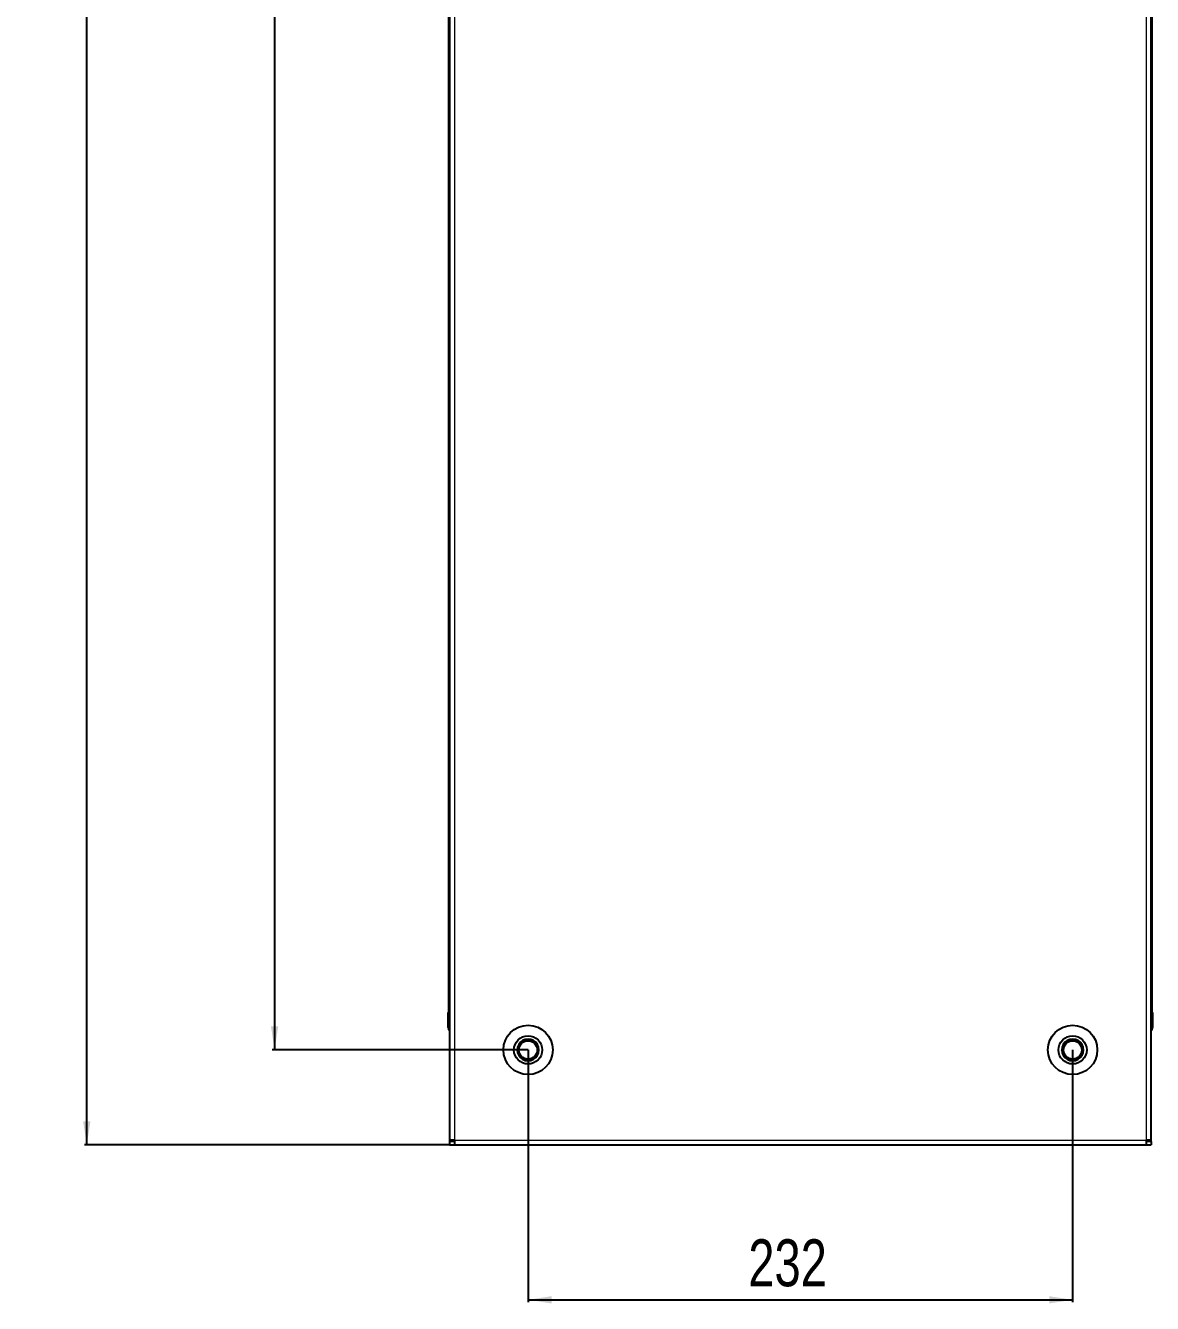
# Model space of a CAD drawing. Header units: millimetres. Extents: x 1770 to 3291, y 230 to 2078.
# Drawn here: x 1770 to 2250, y 616 to 1160 of the extents above; entities that cross this region are included whole.
import ezdxf

# ---------------------------------------------------------------- set-up
doc = ezdxf.new("R2010")
doc.units = ezdxf.units.MM
doc.layers.add('FORMAT', color=7, linetype='Continuous')
doc.styles.add('SLDTEXTSTYLE0', font='TXT', dxfattribs={"width": 0.75})
doc.dimstyles.new('SLDDIMSTYLE0', dxfattribs={"dimtxt": 20, "dimasz": 10, "dimexe": 0, "dimexo": 0.0625, "dimgap": 5, "dimtad": 2, "dimdec": 1, "dimrnd": 1e-09, "dimzin": 12, "dimdsep": 46, "dimtxsty": 'SLDTEXTSTYLE0', "dimsah": 1, "dimcen": 0.09, "dimadec": 0, "dimazin": 3, "dimtfac": 1, "dimtofl": 0, "dimtmove": 0, "dimatfit": 3, "dimfxl": 0, "dimfrac": 2, "dimtolj": 1, "dimtzin": 12, "dimarcsym": 0})

# ---------------------------------------------------------------- blocks, each defined once
blk = doc.blocks.new('_D')
at = {"layer": 'FORMAT'}
for p, q in [((1950.89, 1882.09), (1795.4, 1882.09)), ((1796.4, 683.09), (1796.4, 1882.09)), ((1950.89, 683.09), (1795.4, 683.09))]:
    blk.add_line(p, q, dxfattribs=at)
for points in [[(1796.4, 1882.09), (1794.86, 1872.09), (1797.93, 1872.09)], [(1796.4, 683.09), (1797.93, 693.09), (1794.86, 693.09)]]:
    blk.add_solid(points, dxfattribs=at)
at = {"layer": 'FORMAT', "insert": (1770.61, 1253.04), "char_height": 20, "attachment_point": 1, "rotation": 90, "style": 'SLDTEXTSTYLE0'}
blk.add_mtext('1199', dxfattribs=at)
blk = doc.blocks.new('_D_2')
at = {"layer": 'FORMAT'}
for p, q in [((1984.4, 723.58), (1984.4, 616.09)), ((2216.4, 723.58), (2216.4, 616.09)), ((1984.4, 617.09), (2216.4, 617.09))]:
    blk.add_line(p, q, dxfattribs=at)
for points in [[(1984.4, 617.09), (1994.4, 615.56), (1994.4, 618.63)], [(2216.4, 617.09), (2206.4, 618.63), (2206.4, 615.56)]]:
    blk.add_solid(points, dxfattribs=at)
at = {"layer": 'FORMAT', "insert": (2078.23, 642.87), "char_height": 20, "attachment_point": 1, "style": 'SLDTEXTSTYLE0'}
blk.add_mtext('232', dxfattribs=at)
blk = doc.blocks.new('_D_4')
at = {"layer": 'FORMAT'}
for p, q in [((1984.39, 1841.59), (1875.4, 1841.59)), ((1876.4, 1841.59), (1876.4, 723.59)), ((1984.39, 723.59), (1875.4, 723.59))]:
    blk.add_line(p, q, dxfattribs=at)
for points in [[(1876.4, 1841.59), (1874.86, 1831.59), (1877.93, 1831.59)], [(1876.4, 723.59), (1877.93, 733.59), (1874.86, 733.59)]]:
    blk.add_solid(points, dxfattribs=at)
at = {"layer": 'FORMAT', "insert": (1850.61, 1253.04), "char_height": 20, "attachment_point": 1, "rotation": 90, "style": 'SLDTEXTSTYLE0'}
blk.add_mtext('1118', dxfattribs=at)

msp = doc.modelspace()

# ---------------------------------------------------------------- linework, layer by layer
at = {"color": 7, "linetype": 'Continuous', "lineweight": 25}
for p, q in [((1950.9, 1879.99), (1950.9, 685.19)), ((2249.9, 685.19), (2249.9, 1879.99)), ((1950.55, 1825.59), (1950.55, 739.59)), ((2250.25, 739.59), (2250.25, 1825.59)), ((1950.4, 739.59), (1950.4, 739.59)), ((1950.4, 733.09), (1950.4, 739.59)), ((1950.4, 739.59), (1950.4, 739.59)), ((1950.4, 739.59), (1950.4, 733.09)), ((1950.9, 739.59), (1950.4, 739.59)), ((2249.9, 739.59), (2250.4, 739.59)), ((2250.4, 739.59), (2250.4, 739.59)), ((2250.4, 733.09), (2250.4, 739.59)), ((2250.4, 739.59), (2250.4, 733.09)), ((1950.9, 731.77), (1950.9, 731.77)), ((1953, 685.19), (1950.9, 685.19)), ((1950.9, 685.19), (1950.9, 684.59)), ((1950.9, 684.59), (1950.9, 683.09)), ((1953, 684.59), (1950.9, 684.59)), ((1950.9, 683.09), (1953, 683.09)), ((1953, 685.19), (1953, 683.09)), ((1953, 683.09), (2247.8, 683.09)), ((2247.8, 683.09), (2247.8, 685.19)), ((2249.9, 685.19), (2247.8, 685.19)), ((2249.9, 684.59), (2247.8, 684.59)), ((2247.8, 683.09), (2249.9, 683.09)), ((2249.9, 684.59), (2249.9, 685.19)), ((2249.9, 684.59), (2249.9, 683.09))]:
    msp.add_line(p, q, dxfattribs=at)
at = {"color": 8, "linetype": 'Continuous', "lineweight": 18}
for p, q in [((1953, 1879.99), (1953, 685.19)), ((2247.8, 685.19), (2247.8, 1879.99)), ((1950.9, 733.09), (1950.4, 733.09)), ((2249.9, 733.09), (2250.4, 733.09)), ((1953, 685.19), (2247.8, 685.19))]:
    msp.add_line(p, q, dxfattribs=at)
at = {"color": 7, "linetype": 'Continuous', "lineweight": 25}
for centre, radius in [((1984.4, 723.59), 10.5), ((2216.4, 723.59), 10.5), ((1984.4, 723.59), 6), ((1984.4, 723.59), 3.9), ((2216.4, 723.59), 6), ((2216.4, 723.59), 3.9)]:
    msp.add_circle(centre, radius, dxfattribs=at)
for centre, radius, start, end in [((1952.4, 733.09), 2, 180, 221.3942), ((2248.4, 733.09), 2, 318.5749, 360), ((2248.4, 733.09), 2, 318.5904, 0), ((1984.4, 723.59), 4.62, 120, 180), ((1984.4, 723.59), 4.62, 60, 120), ((1984.4, 723.59), 4.62, 0, 60), ((2216.4, 723.59), 4.62, 120, 180), ((2216.4, 723.59), 4.62, 60, 120), ((2216.4, 723.59), 4.62, 360, 60), ((1984.4, 723.59), 4.62, 180, 240), ((1984.4, 723.59), 4.62, 240, 300), ((1984.4, 723.59), 4.62, 300, 0), ((2216.4, 723.59), 4.62, 180, 240), ((2216.4, 723.59), 4.62, 240, 300), ((2216.4, 723.59), 4.62, 300, 360)]:
    msp.add_arc(centre, radius, start, end, dxfattribs=at)
for points, knots in [([(1979.78, 723.59), (1980.11, 724.17), (1980.67, 725.15), (1981.5, 726.57), (1981.9, 727.28), (1982.09, 727.59)], [0, 0, 0, 0, 0.439131, 0.751378, 1, 1, 1, 1]), ([(1982.09, 727.59), (1982.29, 727.59), (1982.99, 727.59), (1984.3, 727.59), (1985.69, 727.59), (1986.44, 727.59), (1986.71, 727.59)], [0, 0, 0, 0, 0.139329, 0.48527, 0.816356, 1, 1, 1, 1]), ([(1986.71, 727.59), (1987.04, 727.02), (1987.6, 726.04), (1988.42, 724.62), (1988.83, 723.91), (1989.01, 723.59)], [0, 0, 0, 0, 0.439131, 0.751378, 1, 1, 1, 1]), ([(2211.78, 723.59), (2212.11, 724.17), (2212.67, 725.15), (2213.5, 726.57), (2213.9, 727.28), (2214.09, 727.59)], [0, 0, 0, 0, 0.439131, 0.751378, 1, 1, 1, 1]), ([(2214.09, 727.59), (2214.29, 727.59), (2214.99, 727.59), (2216.3, 727.59), (2217.69, 727.59), (2218.44, 727.59), (2218.71, 727.59)], [0, 0, 0, 0, 0.139329, 0.48527, 0.816356, 1, 1, 1, 1]), ([(2218.71, 727.59), (2219.04, 727.02), (2219.6, 726.04), (2220.42, 724.62), (2220.83, 723.91), (2221.01, 723.59)], [0, 0, 0, 0, 0.439131, 0.751378, 1, 1, 1, 1]), ([(1982.09, 719.59), (1981.76, 720.17), (1981.19, 721.15), (1980.37, 722.57), (1979.96, 723.28), (1979.78, 723.59)], [0, 0, 0, 0, 0.439131, 0.751378, 1, 1, 1, 1]), ([(1986.71, 719.59), (1986.44, 719.59), (1985.69, 719.59), (1984.3, 719.59), (1982.99, 719.59), (1982.29, 719.59), (1982.09, 719.59)], [0, 0, 0, 0, 0.183644, 0.51473, 0.860671, 1, 1, 1, 1]), ([(1989.01, 723.59), (1988.68, 723.02), (1988.12, 722.04), (1987.3, 720.62), (1986.89, 719.91), (1986.71, 719.59)], [0, 0, 0, 0, 0.439131, 0.751378, 1, 1, 1, 1]), ([(2214.09, 719.59), (2213.76, 720.17), (2213.19, 721.15), (2212.37, 722.57), (2211.96, 723.28), (2211.78, 723.59)], [0, 0, 0, 0, 0.439131, 0.751378, 1, 1, 1, 1]), ([(2218.71, 719.59), (2218.44, 719.59), (2217.69, 719.59), (2216.3, 719.59), (2214.99, 719.59), (2214.29, 719.59), (2214.09, 719.59)], [0, 0, 0, 0, 0.183644, 0.51473, 0.860671, 1, 1, 1, 1]), ([(2221.01, 723.59), (2220.68, 723.02), (2220.12, 722.04), (2219.3, 720.62), (2218.89, 719.91), (2218.71, 719.59)], [0, 0, 0, 0, 0.439131, 0.751378, 1, 1, 1, 1])]:
    msp.add_open_spline(points, degree=3, knots=knots, dxfattribs=at)

# ---------------------------------------------------------------- dimensions: what is measured, and where the dimension line sits
at = {"layer": 'FORMAT'}
for base, p1, p2, angle, picture, middle in [((1796.4, 1882.09), (1950.9, 683.09), (1950.9, 1882.09), 90, '_D', (1796.4, 1282.59)), ((1876.4, 723.59), (1984.4, 1841.59), (1984.4, 723.59), 90, '_D_4', (1876.4, 1282.59)), ((2216.4, 617.09), (1984.4, 723.59), (2216.4, 723.59), 0, '_D_2', (2100.4, 617.09))]:
    dim = msp.add_linear_dim(base=base, p1=p1, p2=p2, angle=angle, dimstyle='SLDDIMSTYLE0', dxfattribs=at)
    dim.commit()
    dim.dimension.update_dxf_attribs({"geometry": picture, "text_midpoint": middle, "dimtype": 160})

doc.saveas('drawing.dxf')
